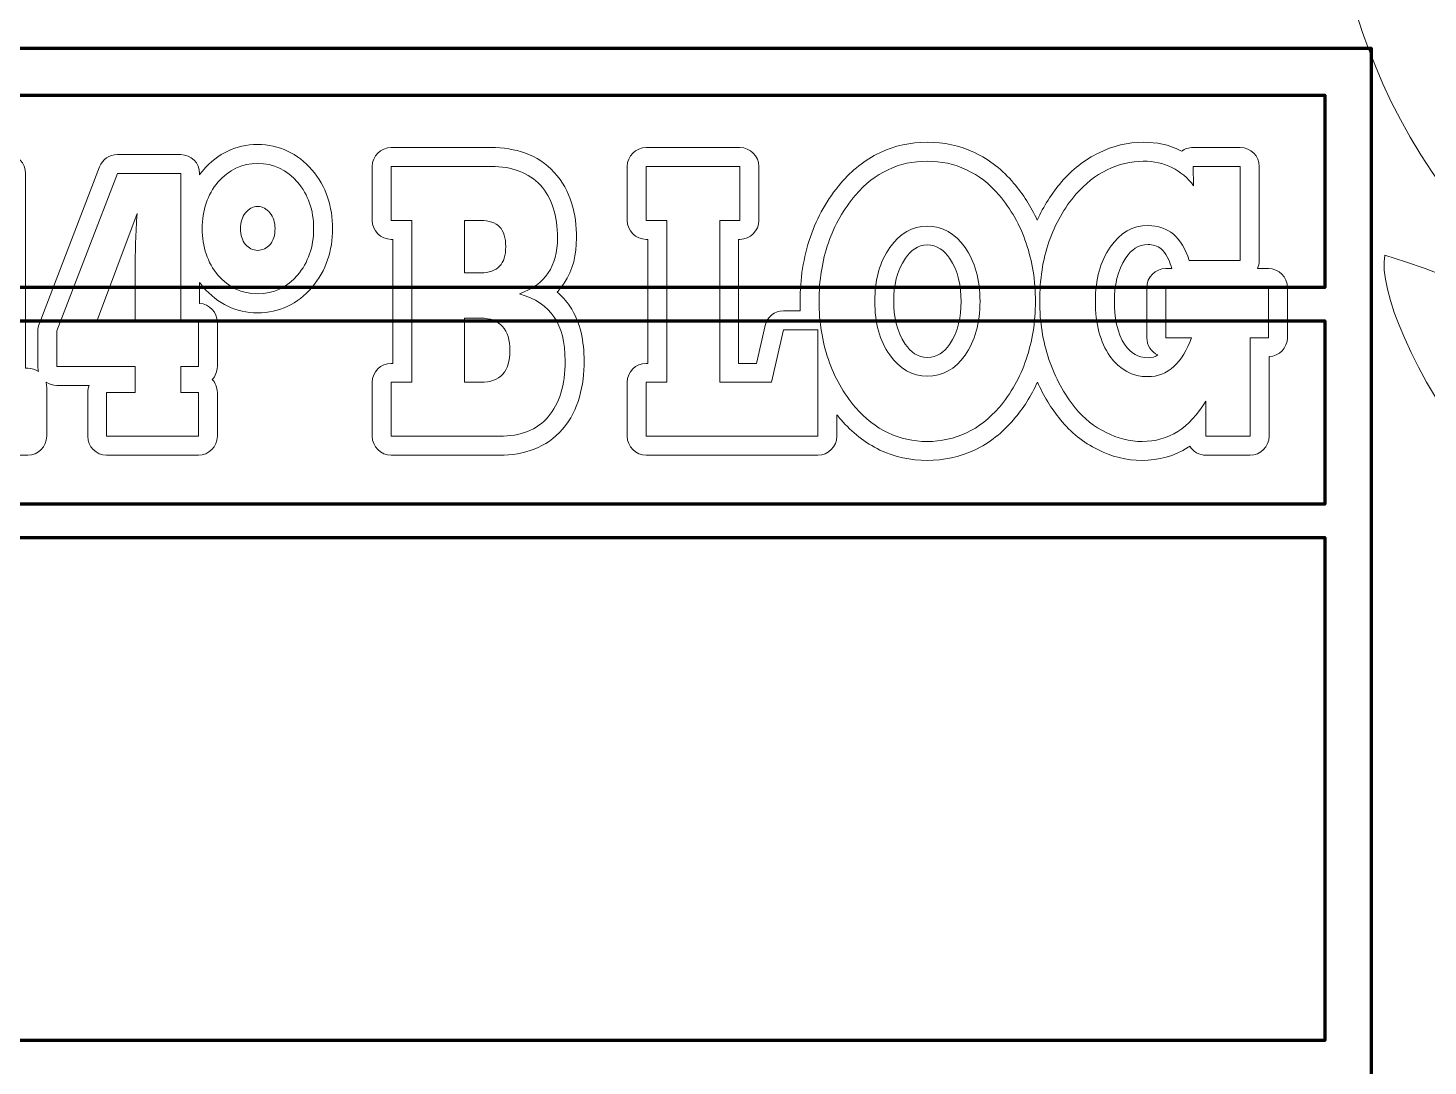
# Model space of a CAD drawing. Header units: millimetres. Extents: x -22.2 to 22.2, y -22.2 to 22.2.
# Drawn here: x -6.06 to 8.72, y 0.58 to 11.53 of the extents above; entities that cross this region are included whole.
import ezdxf

# ---------------------------------------------------------------- set-up
doc = ezdxf.new("R2010")
doc.units = ezdxf.units.MM
doc.header["$MEASUREMENT"] = 0
doc.layers.add('Camada 1', color=7, linetype='Continuous')

msp = doc.modelspace()

# ---------------------------------------------------------------- linework, layer by layer
at = {"layer": 'Camada 1', "lineweight": 9}
for points, knots in [([(0, 22.25), (12.2883, 22.25), (22.25, 12.2883), (22.25, 0), (22.25, 0), (22.25, -12.2883), (12.2883, -22.25), (0, -22.25), (0, -22.25), (-12.2883, -22.25), (-22.25, -12.2883), (-22.25, 0), (-22.25, 0), (-22.25, 12.2883), (-12.2883, 22.25), (0, 22.25)], [0, 0, 0, 0, 0.2, 0.2, 0.2, 0.2, 0.4, 0.4, 0.4, 0.4, 0.6, 0.6, 0.6, 0.6, 1, 1, 1, 1]), ([(0, 22.25), (12.2883, 22.25), (22.25, 12.2883), (22.25, 0), (22.25, 0), (22.25, -12.2883), (12.2883, -22.25), (0, -22.25), (0, -22.25), (-12.2883, -22.25), (-22.25, -12.2883), (-22.25, 0), (-22.25, 0), (-22.25, 12.2883), (-12.2883, 22.25), (0, 22.25)], [0, 0, 0, 0, 0.2, 0.2, 0.2, 0.2, 0.4, 0.4, 0.4, 0.4, 0.6, 0.6, 0.6, 0.6, 1, 1, 1, 1]), ([(0, 21.1375), (11.6739, 21.1375), (21.1375, 11.6739), (21.1375, 0), (21.1375, 0), (21.1375, -11.6739), (11.6739, -21.1375), (0, -21.1375), (0, -21.1375), (-11.6739, -21.1375), (-21.1375, -11.6739), (-21.1375, 0), (-21.1375, 0), (-21.1375, 11.6739), (-11.6739, 21.1375), (0, 21.1375)], [0, 0, 0, 0, 0.2, 0.2, 0.2, 0.2, 0.4, 0.4, 0.4, 0.4, 0.6, 0.6, 0.6, 0.6, 1, 1, 1, 1]), ([(0, 21.1375), (11.6739, 21.1375), (21.1375, 11.6739), (21.1375, 0), (21.1375, 0), (21.1375, -11.6739), (11.6739, -21.1375), (0, -21.1375), (0, -21.1375), (-11.6739, -21.1375), (-21.1375, -11.6739), (-21.1375, 0), (-21.1375, 0), (-21.1375, 11.6739), (-11.6739, 21.1375), (0, 21.1375)], [0, 0, 0, 0, 0.2, 0.2, 0.2, 0.2, 0.4, 0.4, 0.4, 0.4, 0.6, 0.6, 0.6, 0.6, 1, 1, 1, 1]), ([(0, 17.355), (9.5849, 17.355), (17.355, 9.5849), (17.355, 0), (17.355, 0), (17.355, -9.5849), (9.5849, -17.355), (0, -17.355), (0, -17.355), (-9.5849, -17.355), (-17.355, -9.5849), (-17.355, 0), (-17.355, 0), (-17.355, 9.5849), (-9.5849, 17.355), (0, 17.355)], [0, 0, 0, 0, 0.2, 0.2, 0.2, 0.2, 0.4, 0.4, 0.4, 0.4, 0.6, 0.6, 0.6, 0.6, 1, 1, 1, 1]), ([(0, 16.6875), (9.2162, 16.6875), (16.6875, 9.2162), (16.6875, 0), (16.6875, 0), (16.6875, -9.2162), (9.2162, -16.6875), (0, -16.6875), (0, -16.6875), (-9.2162, -16.6875), (-16.6875, -9.2162), (-16.6875, 0), (-16.6875, 0), (-16.6875, 9.2162), (-9.2162, 16.6875), (0, 16.6875)], [0, 0, 0, 0, 0.2, 0.2, 0.2, 0.2, 0.4, 0.4, 0.4, 0.4, 0.6, 0.6, 0.6, 0.6, 1, 1, 1, 1]), ([(7.8216, 13.0745), (9.9617, 11.8865), (10.732, 10.2482), (10.822, 8.3861), (10.822, 8.3861), (8.4615, 9.0956), (7.5355, 12.4327), (7.8216, 13.0745)], [0, 0, 0, 0, 0.3333333, 0.3333333, 0.3333333, 0.3333333, 1, 1, 1, 1]), ([(-4.247, 9.9843), (-4.2341, 10.0019), (-4.2205, 10.0193), (-4.206, 10.0362), (-4.206, 10.0362), (-4.0582, 10.2094), (-3.8634, 10.3042), (-3.6352, 10.3042), (-3.6352, 10.3042), (-3.4058, 10.3042), (-3.2117, 10.2102), (-3.0622, 10.0372), (-3.0622, 10.0372), (-2.9109, 9.8622), (-2.8442, 9.6458), (-2.8442, 9.416), (-2.8442, 9.416), (-2.8442, 9.1848), (-2.9106, 8.9727), (-3.0612, 8.7958), (-3.0612, 8.7958), (-3.2099, 8.6213), (-3.4055, 8.5278), (-3.6352, 8.5278), (-3.6352, 8.5278), (-3.8631, 8.5278), (-4.0566, 8.623), (-4.2088, 8.799), (-4.2088, 8.799), (-4.2222, 8.8154), (-4.2349, 8.8321), (-4.247, 8.849), (-4.247, 8.849), (-4.247, 8.849), (-4.247, 8.6268), (-4.247, 8.6268), (-4.247, 8.6268), (-4.1428, 8.6201), (-4.0599, 8.533), (-4.0599, 8.4272), (-4.0599, 8.4272), (-4.0599, 8.4272), (-4.0599, 7.9605), (-4.0599, 7.9605), (-4.0599, 7.9605), (-4.0599, 7.9078), (-4.0804, 7.8598), (-4.1139, 7.824), (-4.1139, 7.824), (-4.0804, 7.7882), (-4.0599, 7.7402), (-4.0599, 7.6875), (-4.0599, 7.6875), (-4.0599, 7.6875), (-4.0599, 7.2248), (-4.0599, 7.2248), (-4.0599, 7.2248), (-4.0599, 7.1146), (-4.1497, 7.0248), (-4.2599, 7.0248), (-4.2599, 7.0248), (-4.2599, 7.0248), (-5.228, 7.0248), (-5.228, 7.0248), (-5.228, 7.0248), (-5.3382, 7.0248), (-5.428, 7.1146), (-5.428, 7.2248), (-5.428, 7.2248), (-5.428, 7.2248), (-5.428, 7.6875), (-5.428, 7.6875), (-5.428, 7.6875), (-5.428, 7.7132), (-5.4231, 7.7379), (-5.4142, 7.7605), (-5.4142, 7.7605), (-5.4142, 7.7605), (-5.7537, 7.7605), (-5.7537, 7.7605), (-5.7537, 7.7605), (-5.7962, 7.7605), (-5.8356, 7.7738), (-5.868, 7.7965), (-5.868, 7.7965), (-5.8632, 7.7794), (-5.8607, 7.7615), (-5.8607, 7.7429), (-5.8607, 7.7429), (-5.8607, 7.7429), (-5.8607, 7.2248), (-5.8607, 7.2248), (-5.8607, 7.2248), (-5.8607, 7.1146), (-5.9505, 7.0248), (-6.0607, 7.0248), (-6.0607, 7.0248), (-6.0607, 7.0248), (-7.011, 7.0248), (-7.011, 7.0248), (-7.011, 7.0248), (-7.1212, 7.0248), (-7.211, 7.1146), (-7.211, 7.2248), (-7.211, 7.2248), (-7.211, 7.2248), (-7.211, 7.7429), (-7.211, 7.7429), (-7.211, 7.7429), (-7.211, 7.8531), (-7.1212, 7.9429), (-7.011, 7.9429), (-7.011, 7.9429), (-7.011, 7.9429), (-6.9942, 7.9429), (-6.9942, 7.9429), (-6.9942, 7.9429), (-6.9942, 7.9429), (-6.9942, 9.2832), (-6.9942, 9.2832), (-6.9942, 9.2832), (-6.9942, 9.2832), (-7.011, 9.2832), (-7.011, 9.2832), (-7.011, 9.2832), (-7.1212, 9.2832), (-7.211, 9.373), (-7.211, 9.4832), (-7.211, 9.4832), (-7.211, 9.4832), (-7.211, 9.9974), (-7.211, 9.9974), (-7.211, 9.9974), (-7.211, 10.1076), (-7.1212, 10.1974), (-7.011, 10.1974), (-7.011, 10.1974), (-7.011, 10.1974), (-6.2834, 10.1974), (-6.2834, 10.1974), (-6.2834, 10.1974), (-6.1732, 10.1974), (-6.0834, 10.1076), (-6.0834, 9.9974), (-6.0834, 9.9974), (-6.0834, 9.9974), (-6.0834, 7.9429), (-6.0834, 7.9429), (-6.0834, 7.9429), (-6.0834, 7.9429), (-6.0607, 7.9429), (-6.0607, 7.9429), (-6.0607, 7.9429), (-6.0182, 7.9429), (-5.9788, 7.9296), (-5.9464, 7.9069), (-5.9464, 7.9069), (-5.9512, 7.924), (-5.9537, 7.9419), (-5.9537, 7.9605), (-5.9537, 7.9605), (-5.9537, 7.9605), (-5.9537, 8.3362), (-5.9537, 8.3362), (-5.9537, 8.3362), (-5.9537, 8.3619), (-5.9496, 8.3839), (-5.9404, 8.408), (-5.9404, 8.408), (-5.9404, 8.408), (-5.3019, 10.0692), (-5.3019, 10.0692), (-5.3019, 10.0692), (-5.2716, 10.148), (-5.1996, 10.1974), (-5.1152, 10.1974), (-5.1152, 10.1974), (-5.1152, 10.1974), (-4.447, 10.1974), (-4.447, 10.1974), (-4.447, 10.1974), (-4.3368, 10.1974), (-4.247, 10.1076), (-4.247, 9.9974), (-4.247, 9.9974), (-4.247, 9.9974), (-4.247, 9.9843), (-4.247, 9.9843)], [0, 0, 0, 0, 0.0208333, 0.0208333, 0.0208333, 0.0208333, 0.0416667, 0.0416667, 0.0416667, 0.0416667, 0.0625, 0.0625, 0.0625, 0.0625, 0.0833333, 0.0833333, 0.0833333, 0.0833333, 0.1041667, 0.1041667, 0.1041667, 0.1041667, 0.125, 0.125, 0.125, 0.125, 0.1458333, 0.1458333, 0.1458333, 0.1458333, 0.1666667, 0.1666667, 0.1666667, 0.1666667, 0.1875, 0.1875, 0.1875, 0.1875, 0.2083333, 0.2083333, 0.2083333, 0.2083333, 0.2291667, 0.2291667, 0.2291667, 0.2291667, 0.25, 0.25, 0.25, 0.25, 0.2708333, 0.2708333, 0.2708333, 0.2708333, 0.2916667, 0.2916667, 0.2916667, 0.2916667, 0.3125, 0.3125, 0.3125, 0.3125, 0.3333333, 0.3333333, 0.3333333, 0.3333333, 0.3541667, 0.3541667, 0.3541667, 0.3541667, 0.375, 0.375, 0.375, 0.375, 0.3958333, 0.3958333, 0.3958333, 0.3958333, 0.4166667, 0.4166667, 0.4166667, 0.4166667, 0.4375, 0.4375, 0.4375, 0.4375, 0.4583333, 0.4583333, 0.4583333, 0.4583333, 0.4791667, 0.4791667, 0.4791667, 0.4791667, 0.5, 0.5, 0.5, 0.5, 0.5208333, 0.5208333, 0.5208333, 0.5208333, 0.5416667, 0.5416667, 0.5416667, 0.5416667, 0.5625, 0.5625, 0.5625, 0.5625, 0.5833333, 0.5833333, 0.5833333, 0.5833333, 0.6041667, 0.6041667, 0.6041667, 0.6041667, 0.625, 0.625, 0.625, 0.625, 0.6458333, 0.6458333, 0.6458333, 0.6458333, 0.6666667, 0.6666667, 0.6666667, 0.6666667, 0.6875, 0.6875, 0.6875, 0.6875, 0.7083333, 0.7083333, 0.7083333, 0.7083333, 0.7291667, 0.7291667, 0.7291667, 0.7291667, 0.75, 0.75, 0.75, 0.75, 0.7708333, 0.7708333, 0.7708333, 0.7708333, 0.7916667, 0.7916667, 0.7916667, 0.7916667, 0.8125, 0.8125, 0.8125, 0.8125, 0.8333333, 0.8333333, 0.8333333, 0.8333333, 0.8541667, 0.8541667, 0.8541667, 0.8541667, 0.875, 0.875, 0.875, 0.875, 0.8958333, 0.8958333, 0.8958333, 0.8958333, 0.9166667, 0.9166667, 0.9166667, 0.9166667, 0.9375, 0.9375, 0.9375, 0.9375, 0.9583333, 0.9583333, 0.9583333, 0.9583333, 1, 1, 1, 1]), ([(-2.2082, 7.9943), (-2.2082, 7.9943), (-2.2082, 9.303), (-2.2082, 9.303), (-2.2082, 9.303), (-2.2082, 9.303), (-2.2249, 9.303), (-2.2249, 9.303), (-2.2249, 9.303), (-2.3351, 9.303), (-2.4249, 9.3928), (-2.4249, 9.503), (-2.4249, 9.503), (-2.4249, 9.503), (-2.4249, 10.0725), (-2.4249, 10.0725), (-2.4249, 10.0725), (-2.4249, 10.1827), (-2.3351, 10.2725), (-2.2249, 10.2725), (-2.2249, 10.2725), (-2.2249, 10.2725), (-1.1707, 10.2725), (-1.1707, 10.2725), (-1.1707, 10.2725), (-0.9189, 10.2725), (-0.6777, 10.1993), (-0.5038, 10.0101), (-0.5038, 10.0101), (-0.3288, 9.8196), (-0.2699, 9.5699), (-0.2699, 9.3171), (-0.2699, 9.3171), (-0.2699, 9.1468), (-0.3054, 8.978), (-0.401, 8.8391), (-0.401, 8.8391), (-0.4232, 8.8055), (-0.4479, 8.7747), (-0.4747, 8.7464), (-0.4747, 8.7464), (-0.4235, 8.7036), (-0.3783, 8.6539), (-0.3415, 8.5969), (-0.3415, 8.5969), (-0.2247, 8.4295), (-0.1897, 8.2201), (-0.1897, 8.0198), (-0.1897, 8.0198), (-0.1897, 7.7612), (-0.2436, 7.5013), (-0.4161, 7.3003), (-0.4161, 7.3003), (-0.5864, 7.1018), (-0.825, 7.0248), (-1.0816, 7.0248), (-1.0816, 7.0248), (-1.0816, 7.0248), (-2.2249, 7.0248), (-2.2249, 7.0248), (-2.2249, 7.0248), (-2.3351, 7.0248), (-2.4249, 7.1146), (-2.4249, 7.2248), (-2.4249, 7.2248), (-2.4249, 7.2248), (-2.4249, 7.7943), (-2.4249, 7.7943), (-2.4249, 7.7943), (-2.4249, 7.9045), (-2.3351, 7.9943), (-2.2249, 7.9943), (-2.2249, 7.9943), (-2.2249, 7.9943), (-2.2082, 7.9943), (-2.2082, 7.9943)], [0, 0, 0, 0, 0.05, 0.05, 0.05, 0.05, 0.1, 0.1, 0.1, 0.1, 0.15, 0.15, 0.15, 0.15, 0.2, 0.2, 0.2, 0.2, 0.25, 0.25, 0.25, 0.25, 0.3, 0.3, 0.3, 0.3, 0.35, 0.35, 0.35, 0.35, 0.4, 0.4, 0.4, 0.4, 0.45, 0.45, 0.45, 0.45, 0.5, 0.5, 0.5, 0.5, 0.55, 0.55, 0.55, 0.55, 0.6, 0.6, 0.6, 0.6, 0.65, 0.65, 0.65, 0.65, 0.7, 0.7, 0.7, 0.7, 0.75, 0.75, 0.75, 0.75, 0.8, 0.8, 0.8, 0.8, 0.85, 0.85, 0.85, 0.85, 0.9, 0.9, 0.9, 0.9, 1, 1, 1, 1]), ([(4.5929, 9.5068), (4.6592, 9.6521), (4.7445, 9.787), (4.8496, 9.9098), (4.8496, 9.9098), (4.9595, 10.0385), (5.0917, 10.1437), (5.2444, 10.2172), (5.2444, 10.2172), (5.391, 10.2878), (5.5483, 10.3279), (5.7113, 10.3279), (5.7113, 10.3279), (5.8501, 10.3279), (5.9849, 10.3028), (6.1019, 10.2404), (6.1019, 10.2404), (6.107, 10.238), (6.112, 10.2354), (6.117, 10.2329), (6.117, 10.2329), (6.1514, 10.2592), (6.1916, 10.2725), (6.2369, 10.2725), (6.2369, 10.2725), (6.2369, 10.2725), (6.7358, 10.2725), (6.7358, 10.2725), (6.7358, 10.2725), (6.846, 10.2725), (6.9358, 10.1827), (6.9358, 10.0725), (6.9358, 10.0725), (6.9358, 10.0725), (6.9358, 9.0798), (6.9358, 9.0798), (6.9358, 9.0798), (6.9358, 9.0495), (6.929, 9.0208), (6.9169, 8.995), (6.9169, 8.995), (6.9169, 8.995), (7.0328, 8.995), (7.0328, 8.995), (7.0328, 8.995), (7.143, 8.995), (7.2328, 8.9052), (7.2328, 8.795), (7.2328, 8.795), (7.2328, 8.795), (7.2328, 8.265), (7.2328, 8.265), (7.2328, 8.265), (7.2328, 8.1572), (7.1467, 8.0688), (7.0398, 8.0651), (7.0398, 8.0651), (7.0398, 8.0651), (7.0398, 7.2248), (7.0398, 7.2248), (7.0398, 7.2248), (7.0398, 7.1146), (6.95, 7.0248), (6.8398, 7.0248), (6.8398, 7.0248), (6.8398, 7.0248), (6.3735, 7.0248), (6.3735, 7.0248), (6.3735, 7.0248), (6.3017, 7.0248), (6.2385, 7.063), (6.2032, 7.1201), (6.2032, 7.1201), (6.197, 7.1159), (6.1907, 7.1117), (6.1843, 7.1077), (6.1843, 7.1077), (6.0372, 7.0136), (5.8739, 6.9694), (5.6994, 6.9694), (5.6994, 6.9694), (5.5336, 6.9694), (5.3742, 7.0104), (5.2333, 7.0837), (5.2333, 7.0837), (5.0774, 7.158), (4.9471, 7.2654), (4.838, 7.3987), (4.838, 7.3987), (4.7386, 7.52), (4.6585, 7.6538), (4.5953, 7.796), (4.5953, 7.796), (4.5297, 7.6528), (4.4458, 7.5188), (4.3421, 7.3987), (4.3421, 7.3987), (4.2269, 7.265), (4.0911, 7.1537), (3.9305, 7.079), (3.9305, 7.079), (3.7731, 7.0059), (3.604, 6.9694), (3.4305, 6.9694), (3.4305, 6.9694), (3.2582, 6.9694), (3.0886, 7.006), (2.9326, 7.0794), (2.9326, 7.0794), (2.7737, 7.1541), (2.6362, 7.2661), (2.5218, 7.3986), (2.5218, 7.3986), (2.5066, 7.4162), (2.4919, 7.434), (2.4776, 7.4522), (2.4776, 7.4522), (2.4776, 7.4522), (2.4776, 7.2248), (2.4776, 7.2248), (2.4776, 7.2248), (2.4776, 7.1146), (2.3878, 7.0248), (2.2776, 7.0248), (2.2776, 7.0248), (2.2776, 7.0248), (0.4662, 7.0248), (0.4662, 7.0248), (0.4662, 7.0248), (0.356, 7.0248), (0.2662, 7.1146), (0.2662, 7.2248), (0.2662, 7.2248), (0.2662, 7.2248), (0.2662, 7.7943), (0.2662, 7.7943), (0.2662, 7.7943), (0.2662, 7.9045), (0.356, 7.9943), (0.4662, 7.9943), (0.4662, 7.9943), (0.4662, 7.9943), (0.483, 7.9943), (0.483, 7.9943), (0.483, 7.9943), (0.483, 7.9943), (0.483, 9.303), (0.483, 9.303), (0.483, 9.303), (0.483, 9.303), (0.4662, 9.303), (0.4662, 9.303), (0.4662, 9.303), (0.356, 9.303), (0.2662, 9.3928), (0.2662, 9.503), (0.2662, 9.503), (0.2662, 9.503), (0.2662, 10.0725), (0.2662, 10.0725), (0.2662, 10.0725), (0.2662, 10.1827), (0.356, 10.2725), (0.4662, 10.2725), (0.4662, 10.2725), (0.4662, 10.2725), (1.4551, 10.2725), (1.4551, 10.2725), (1.4551, 10.2725), (1.5653, 10.2725), (1.6551, 10.1827), (1.6551, 10.0725), (1.6551, 10.0725), (1.6551, 10.0725), (1.6551, 9.503), (1.6551, 9.503), (1.6551, 9.503), (1.6551, 9.3928), (1.5653, 9.303), (1.4551, 9.303), (1.4551, 9.303), (1.4551, 9.303), (1.4412, 9.303), (1.4412, 9.303), (1.4412, 9.303), (1.4412, 9.303), (1.4412, 7.9943), (1.4412, 7.9943), (1.4412, 7.9943), (1.4412, 7.9943), (1.6285, 7.9943), (1.6285, 7.9943), (1.6285, 7.9943), (1.6285, 7.9943), (1.7204, 8.393), (1.7204, 8.393), (1.7204, 8.393), (1.7416, 8.4849), (1.821, 8.5481), (1.9153, 8.5481), (1.9153, 8.5481), (1.9153, 8.5481), (2.0924, 8.5481), (2.0924, 8.5481), (2.0924, 8.5481), (2.0909, 8.5816), (2.0902, 8.6151), (2.0902, 8.6487), (2.0902, 8.6487), (2.0902, 8.8809), (2.1234, 9.1109), (2.1991, 9.3308), (2.1991, 9.3308), (2.271, 9.5396), (2.3779, 9.7295), (2.5208, 9.8976), (2.5208, 9.8976), (2.6353, 10.0321), (2.7713, 10.1397), (2.9303, 10.2169), (2.9303, 10.2169), (3.0882, 10.2936), (3.2552, 10.3279), (3.4305, 10.3279), (3.4305, 10.3279), (3.6062, 10.3279), (3.777, 10.2944), (3.9306, 10.2183), (3.9306, 10.2183), (4.0927, 10.1429), (4.2275, 10.0335), (4.3431, 9.8975), (4.3431, 9.8975), (4.4449, 9.7777), (4.5277, 9.6473), (4.5929, 9.5068)], [0, 0, 0, 0, 0.0166667, 0.0166667, 0.0166667, 0.0166667, 0.0333333, 0.0333333, 0.0333333, 0.0333333, 0.05, 0.05, 0.05, 0.05, 0.0666667, 0.0666667, 0.0666667, 0.0666667, 0.0833333, 0.0833333, 0.0833333, 0.0833333, 0.1, 0.1, 0.1, 0.1, 0.1166667, 0.1166667, 0.1166667, 0.1166667, 0.1333333, 0.1333333, 0.1333333, 0.1333333, 0.15, 0.15, 0.15, 0.15, 0.1666667, 0.1666667, 0.1666667, 0.1666667, 0.1833333, 0.1833333, 0.1833333, 0.1833333, 0.2, 0.2, 0.2, 0.2, 0.2166667, 0.2166667, 0.2166667, 0.2166667, 0.2333333, 0.2333333, 0.2333333, 0.2333333, 0.25, 0.25, 0.25, 0.25, 0.2666667, 0.2666667, 0.2666667, 0.2666667, 0.2833333, 0.2833333, 0.2833333, 0.2833333, 0.3, 0.3, 0.3, 0.3, 0.3166667, 0.3166667, 0.3166667, 0.3166667, 0.3333333, 0.3333333, 0.3333333, 0.3333333, 0.35, 0.35, 0.35, 0.35, 0.3666667, 0.3666667, 0.3666667, 0.3666667, 0.3833333, 0.3833333, 0.3833333, 0.3833333, 0.4, 0.4, 0.4, 0.4, 0.4166667, 0.4166667, 0.4166667, 0.4166667, 0.4333333, 0.4333333, 0.4333333, 0.4333333, 0.45, 0.45, 0.45, 0.45, 0.4666667, 0.4666667, 0.4666667, 0.4666667, 0.4833333, 0.4833333, 0.4833333, 0.4833333, 0.5, 0.5, 0.5, 0.5, 0.5166667, 0.5166667, 0.5166667, 0.5166667, 0.5333333, 0.5333333, 0.5333333, 0.5333333, 0.55, 0.55, 0.55, 0.55, 0.5666667, 0.5666667, 0.5666667, 0.5666667, 0.5833333, 0.5833333, 0.5833333, 0.5833333, 0.6, 0.6, 0.6, 0.6, 0.6166667, 0.6166667, 0.6166667, 0.6166667, 0.6333333, 0.6333333, 0.6333333, 0.6333333, 0.65, 0.65, 0.65, 0.65, 0.6666667, 0.6666667, 0.6666667, 0.6666667, 0.6833333, 0.6833333, 0.6833333, 0.6833333, 0.7, 0.7, 0.7, 0.7, 0.7166667, 0.7166667, 0.7166667, 0.7166667, 0.7333333, 0.7333333, 0.7333333, 0.7333333, 0.75, 0.75, 0.75, 0.75, 0.7666667, 0.7666667, 0.7666667, 0.7666667, 0.7833333, 0.7833333, 0.7833333, 0.7833333, 0.8, 0.8, 0.8, 0.8, 0.8166667, 0.8166667, 0.8166667, 0.8166667, 0.8333333, 0.8333333, 0.8333333, 0.8333333, 0.85, 0.85, 0.85, 0.85, 0.8666667, 0.8666667, 0.8666667, 0.8666667, 0.8833333, 0.8833333, 0.8833333, 0.8833333, 0.9, 0.9, 0.9, 0.9, 0.9166667, 0.9166667, 0.9166667, 0.9166667, 0.9333333, 0.9333333, 0.9333333, 0.9333333, 0.95, 0.95, 0.95, 0.95, 0.9666667, 0.9666667, 0.9666667, 0.9666667, 1, 1, 1, 1]), ([(-4.2202, 9.416), (-4.2202, 9.6098), (-4.1638, 9.7759), (-4.0539, 9.9064), (-4.0539, 9.9064), (-3.941, 10.037), (-3.8015, 10.1042), (-3.6352, 10.1042), (-3.6352, 10.1042), (-3.4659, 10.1042), (-3.3263, 10.037), (-3.2135, 9.9064), (-3.2135, 9.9064), (-3.1006, 9.7759), (-3.0442, 9.6098), (-3.0442, 9.416), (-3.0442, 9.416), (-3.0442, 9.2222), (-3.1006, 9.06), (-3.2135, 8.9255), (-3.2135, 8.9255), (-3.3263, 8.795), (-3.4659, 8.7278), (-3.6352, 8.7278), (-3.6352, 8.7278), (-3.8015, 8.7278), (-3.941, 8.795), (-4.0539, 8.9255), (-4.0539, 8.9255), (-4.1638, 9.06), (-4.2202, 9.2222), (-4.2202, 9.416)], [0, 0, 0, 0, 0.1111111, 0.1111111, 0.1111111, 0.1111111, 0.2222222, 0.2222222, 0.2222222, 0.2222222, 0.3333333, 0.3333333, 0.3333333, 0.3333333, 0.4444444, 0.4444444, 0.4444444, 0.4444444, 0.5555556, 0.5555556, 0.5555556, 0.5555556, 0.6666667, 0.6666667, 0.6666667, 0.6666667, 0.7777778, 0.7777778, 0.7777778, 0.7777778, 1, 1, 1, 1]), ([(-2.2249, 7.2248), (-2.2249, 7.2248), (-2.2249, 7.7943), (-2.2249, 7.7943), (-2.2249, 7.7943), (-2.2249, 7.7943), (-2.0082, 7.7943), (-2.0082, 7.7943), (-2.0082, 7.7943), (-2.0082, 7.7943), (-2.0082, 9.503), (-2.0082, 9.503), (-2.0082, 9.503), (-2.0082, 9.503), (-2.2249, 9.503), (-2.2249, 9.503), (-2.2249, 9.503), (-2.2249, 9.503), (-2.2249, 10.0725), (-2.2249, 10.0725), (-2.2249, 10.0725), (-2.2249, 10.0725), (-1.1707, 10.0725), (-1.1707, 10.0725), (-1.1707, 10.0725), (-0.948, 10.0725), (-0.7728, 10.0053), (-0.6511, 9.8748), (-0.6511, 9.8748), (-0.5293, 9.7403), (-0.4699, 9.5544), (-0.4699, 9.3171), (-0.4699, 9.3171), (-0.4699, 9.1668), (-0.5026, 9.0442), (-0.5679, 8.9493), (-0.5679, 8.9493), (-0.6332, 8.8504), (-0.7342, 8.7792), (-0.8708, 8.7278), (-0.8708, 8.7278), (-0.7045, 8.6803), (-0.5798, 8.5972), (-0.5055, 8.4825), (-0.5055, 8.4825), (-0.4283, 8.3718), (-0.3897, 8.2175), (-0.3897, 8.0198), (-0.3897, 8.0198), (-0.3897, 7.7627), (-0.4491, 7.5689), (-0.5679, 7.4305), (-0.5679, 7.4305), (-0.6867, 7.292), (-0.8589, 7.2248), (-1.0816, 7.2248), (-1.0816, 7.2248), (-1.0816, 7.2248), (-2.2249, 7.2248), (-2.2249, 7.2248)], [0, 0, 0, 0, 0.0625, 0.0625, 0.0625, 0.0625, 0.125, 0.125, 0.125, 0.125, 0.1875, 0.1875, 0.1875, 0.1875, 0.25, 0.25, 0.25, 0.25, 0.3125, 0.3125, 0.3125, 0.3125, 0.375, 0.375, 0.375, 0.375, 0.4375, 0.4375, 0.4375, 0.4375, 0.5, 0.5, 0.5, 0.5, 0.5625, 0.5625, 0.5625, 0.5625, 0.625, 0.625, 0.625, 0.625, 0.6875, 0.6875, 0.6875, 0.6875, 0.75, 0.75, 0.75, 0.75, 0.8125, 0.8125, 0.8125, 0.8125, 0.875, 0.875, 0.875, 0.875, 1, 1, 1, 1]), ([(0.4662, 7.2248), (0.4662, 7.2248), (0.4662, 7.7943), (0.4662, 7.7943), (0.4662, 7.7943), (0.4662, 7.7943), (0.683, 7.7943), (0.683, 7.7943), (0.683, 7.7943), (0.683, 7.7943), (0.683, 9.503), (0.683, 9.503), (0.683, 9.503), (0.683, 9.503), (0.4662, 9.503), (0.4662, 9.503), (0.4662, 9.503), (0.4662, 9.503), (0.4662, 10.0725), (0.4662, 10.0725), (0.4662, 10.0725), (0.4662, 10.0725), (1.4551, 10.0725), (1.4551, 10.0725), (1.4551, 10.0725), (1.4551, 10.0725), (1.4551, 9.503), (1.4551, 9.503), (1.4551, 9.503), (1.4551, 9.503), (1.2412, 9.503), (1.2412, 9.503), (1.2412, 9.503), (1.2412, 9.503), (1.2412, 7.7943), (1.2412, 7.7943), (1.2412, 7.7943), (1.2412, 7.7943), (1.7876, 7.7943), (1.7876, 7.7943), (1.7876, 7.7943), (1.7876, 7.7943), (1.9153, 8.3481), (1.9153, 8.3481), (1.9153, 8.3481), (1.9153, 8.3481), (2.2776, 8.3481), (2.2776, 8.3481), (2.2776, 8.3481), (2.2776, 8.3481), (2.2776, 7.2248), (2.2776, 7.2248), (2.2776, 7.2248), (2.2776, 7.2248), (0.4662, 7.2248), (0.4662, 7.2248)], [0, 0, 0, 0, 0.0666667, 0.0666667, 0.0666667, 0.0666667, 0.1333333, 0.1333333, 0.1333333, 0.1333333, 0.2, 0.2, 0.2, 0.2, 0.2666667, 0.2666667, 0.2666667, 0.2666667, 0.3333333, 0.3333333, 0.3333333, 0.3333333, 0.4, 0.4, 0.4, 0.4, 0.4666667, 0.4666667, 0.4666667, 0.4666667, 0.5333333, 0.5333333, 0.5333333, 0.5333333, 0.6, 0.6, 0.6, 0.6, 0.6666667, 0.6666667, 0.6666667, 0.6666667, 0.7333333, 0.7333333, 0.7333333, 0.7333333, 0.8, 0.8, 0.8, 0.8, 0.8666667, 0.8666667, 0.8666667, 0.8666667, 1, 1, 1, 1]), ([(2.2902, 8.6487), (2.2902, 8.8702), (2.3228, 9.0758), (2.3882, 9.2657), (2.3882, 9.2657), (2.4535, 9.4555), (2.5485, 9.6217), (2.6732, 9.768), (2.6732, 9.768), (2.7772, 9.8906), (2.893, 9.9776), (3.0177, 10.037), (3.0177, 10.037), (3.1454, 10.1002), (3.282, 10.1279), (3.4305, 10.1279), (3.4305, 10.1279), (3.579, 10.1279), (3.7185, 10.1002), (3.8462, 10.037), (3.8462, 10.037), (3.9739, 9.9776), (4.0868, 9.8906), (4.1907, 9.768), (4.1907, 9.768), (4.3154, 9.6217), (4.4105, 9.4555), (4.4758, 9.2617), (4.4758, 9.2617), (4.5411, 9.0719), (4.5738, 8.8662), (4.5738, 8.6487), (4.5738, 8.6487), (4.5738, 8.4311), (4.5411, 8.2255), (4.4758, 8.0356), (4.4758, 8.0356), (4.4105, 7.8458), (4.3154, 7.6757), (4.1907, 7.5293), (4.1907, 7.5293), (4.0868, 7.4107), (3.9739, 7.3197), (3.8462, 7.2604), (3.8462, 7.2604), (3.7185, 7.201), (3.579, 7.1694), (3.4305, 7.1694), (3.4305, 7.1694), (3.285, 7.1694), (3.1454, 7.201), (3.0177, 7.2604), (3.0177, 7.2604), (2.893, 7.3197), (2.7772, 7.4107), (2.6732, 7.5293), (2.6732, 7.5293), (2.5485, 7.6757), (2.4535, 7.8458), (2.3882, 8.0356), (2.3882, 8.0356), (2.3228, 8.2255), (2.2902, 8.4311), (2.2902, 8.6487)], [0, 0, 0, 0, 0.0588235, 0.0588235, 0.0588235, 0.0588235, 0.1176471, 0.1176471, 0.1176471, 0.1176471, 0.1764706, 0.1764706, 0.1764706, 0.1764706, 0.2352941, 0.2352941, 0.2352941, 0.2352941, 0.2941176, 0.2941176, 0.2941176, 0.2941176, 0.3529412, 0.3529412, 0.3529412, 0.3529412, 0.4117647, 0.4117647, 0.4117647, 0.4117647, 0.4705882, 0.4705882, 0.4705882, 0.4705882, 0.5294118, 0.5294118, 0.5294118, 0.5294118, 0.5882353, 0.5882353, 0.5882353, 0.5882353, 0.6470588, 0.6470588, 0.6470588, 0.6470588, 0.7058824, 0.7058824, 0.7058824, 0.7058824, 0.7647059, 0.7647059, 0.7647059, 0.7647059, 0.8235294, 0.8235294, 0.8235294, 0.8235294, 0.8823529, 0.8823529, 0.8823529, 0.8823529, 1, 1, 1, 1]), ([(6.2191, 8.265), (6.2191, 8.265), (5.9489, 8.265), (5.9489, 8.265), (5.9489, 8.265), (5.9489, 8.265), (5.9489, 8.795), (5.9489, 8.795), (5.9489, 8.795), (5.9489, 8.795), (7.0328, 8.795), (7.0328, 8.795), (7.0328, 8.795), (7.0328, 8.795), (7.0328, 8.265), (7.0328, 8.265), (7.0328, 8.265), (7.0328, 8.265), (6.8398, 8.265), (6.8398, 8.265), (6.8398, 8.265), (6.8398, 8.265), (6.8398, 7.2248), (6.8398, 7.2248), (6.8398, 7.2248), (6.8398, 7.2248), (6.3735, 7.2248), (6.3735, 7.2248), (6.3735, 7.2248), (6.3735, 7.2248), (6.3735, 7.5966), (6.3735, 7.5966), (6.3735, 7.5966), (6.2844, 7.4542), (6.1865, 7.3474), (6.0766, 7.2762), (6.0766, 7.2762), (5.9637, 7.205), (5.839, 7.1694), (5.6994, 7.1694), (5.6994, 7.1694), (5.5688, 7.1694), (5.4411, 7.201), (5.3193, 7.2643), (5.3193, 7.2643), (5.1946, 7.3237), (5.0877, 7.4107), (4.9927, 7.5254), (4.9927, 7.5254), (4.8739, 7.6717), (4.7818, 7.8418), (4.7165, 8.0356), (4.7165, 8.0356), (4.6512, 8.2294), (4.6185, 8.4351), (4.6185, 8.6487), (4.6185, 8.6487), (4.6185, 8.8781), (4.6512, 9.0877), (4.7165, 9.2776), (4.7165, 9.2776), (4.7818, 9.4674), (4.8769, 9.6335), (5.0016, 9.7799), (5.0016, 9.7799), (5.0966, 9.8906), (5.2065, 9.9776), (5.3312, 10.037), (5.3312, 10.037), (5.453, 10.0963), (5.5807, 10.1279), (5.7113, 10.1279), (5.7113, 10.1279), (5.8242, 10.1279), (5.9251, 10.1081), (6.0142, 10.0607), (6.0142, 10.0607), (6.1033, 10.0172), (6.1805, 9.9539), (6.2429, 9.8669), (6.2429, 9.8669), (6.2429, 9.8669), (6.2369, 10.0725), (6.2369, 10.0725), (6.2369, 10.0725), (6.2369, 10.0725), (6.7358, 10.0725), (6.7358, 10.0725), (6.7358, 10.0725), (6.7358, 10.0725), (6.7358, 9.0798), (6.7358, 9.0798), (6.7358, 9.0798), (6.7358, 9.0798), (6.1954, 9.0798), (6.1954, 9.0798), (6.1954, 9.0798), (6.1568, 9.2024), (6.1033, 9.2934), (6.0291, 9.3567), (6.0291, 9.3567), (5.9578, 9.416), (5.8687, 9.4476), (5.7618, 9.4476), (5.7618, 9.4476), (5.5985, 9.4476), (5.4678, 9.3725), (5.3639, 9.2222), (5.3639, 9.2222), (5.2599, 9.0719), (5.2065, 8.882), (5.2065, 8.6487), (5.2065, 8.6487), (5.2065, 8.4114), (5.257, 8.2175), (5.3579, 8.0712), (5.3579, 8.0712), (5.4619, 7.9249), (5.5955, 7.8537), (5.7618, 7.8537), (5.7618, 7.8537), (5.8657, 7.8537), (5.9548, 7.8893), (6.035, 7.9605), (6.035, 7.9605), (6.1122, 8.0317), (6.1746, 8.1345), (6.2191, 8.265)], [0, 0, 0, 0, 0.030303, 0.030303, 0.030303, 0.030303, 0.0606061, 0.0606061, 0.0606061, 0.0606061, 0.0909091, 0.0909091, 0.0909091, 0.0909091, 0.1212121, 0.1212121, 0.1212121, 0.1212121, 0.1515152, 0.1515152, 0.1515152, 0.1515152, 0.1818182, 0.1818182, 0.1818182, 0.1818182, 0.2121212, 0.2121212, 0.2121212, 0.2121212, 0.2424242, 0.2424242, 0.2424242, 0.2424242, 0.2727273, 0.2727273, 0.2727273, 0.2727273, 0.3030303, 0.3030303, 0.3030303, 0.3030303, 0.3333333, 0.3333333, 0.3333333, 0.3333333, 0.3636364, 0.3636364, 0.3636364, 0.3636364, 0.3939394, 0.3939394, 0.3939394, 0.3939394, 0.4242424, 0.4242424, 0.4242424, 0.4242424, 0.4545455, 0.4545455, 0.4545455, 0.4545455, 0.4848485, 0.4848485, 0.4848485, 0.4848485, 0.5151515, 0.5151515, 0.5151515, 0.5151515, 0.5454545, 0.5454545, 0.5454545, 0.5454545, 0.5757576, 0.5757576, 0.5757576, 0.5757576, 0.6060606, 0.6060606, 0.6060606, 0.6060606, 0.6363636, 0.6363636, 0.6363636, 0.6363636, 0.6666667, 0.6666667, 0.6666667, 0.6666667, 0.6969697, 0.6969697, 0.6969697, 0.6969697, 0.7272727, 0.7272727, 0.7272727, 0.7272727, 0.7575758, 0.7575758, 0.7575758, 0.7575758, 0.7878788, 0.7878788, 0.7878788, 0.7878788, 0.8181818, 0.8181818, 0.8181818, 0.8181818, 0.8484848, 0.8484848, 0.8484848, 0.8484848, 0.8787879, 0.8787879, 0.8787879, 0.8787879, 0.9090909, 0.9090909, 0.9090909, 0.9090909, 0.9393939, 0.9393939, 0.9393939, 0.9393939, 1, 1, 1, 1]), ([(-5.228, 7.2248), (-5.228, 7.2248), (-5.228, 7.6875), (-5.228, 7.6875), (-5.228, 7.6875), (-5.228, 7.6875), (-4.9281, 7.6875), (-4.9281, 7.6875), (-4.9281, 7.6875), (-4.9281, 7.6875), (-4.9281, 7.9605), (-4.9281, 7.9605), (-4.9281, 7.9605), (-4.9281, 7.9605), (-5.7537, 7.9605), (-5.7537, 7.9605), (-5.7537, 7.9605), (-5.7537, 7.9605), (-5.7537, 8.3362), (-5.7537, 8.3362), (-5.7537, 8.3362), (-5.7537, 8.3362), (-5.1152, 9.9974), (-5.1152, 9.9974), (-5.1152, 9.9974), (-5.1152, 9.9974), (-4.447, 9.9974), (-4.447, 9.9974), (-4.447, 9.9974), (-4.447, 9.9974), (-4.447, 8.4272), (-4.447, 8.4272), (-4.447, 8.4272), (-4.447, 8.4272), (-4.2599, 8.4272), (-4.2599, 8.4272), (-4.2599, 8.4272), (-4.2599, 8.4272), (-4.2599, 7.9605), (-4.2599, 7.9605), (-4.2599, 7.9605), (-4.2599, 7.9605), (-4.447, 7.9605), (-4.447, 7.9605), (-4.447, 7.9605), (-4.447, 7.9605), (-4.447, 7.6875), (-4.447, 7.6875), (-4.447, 7.6875), (-4.447, 7.6875), (-4.2599, 7.6875), (-4.2599, 7.6875), (-4.2599, 7.6875), (-4.2599, 7.6875), (-4.2599, 7.2248), (-4.2599, 7.2248), (-4.2599, 7.2248), (-4.2599, 7.2248), (-5.228, 7.2248), (-5.228, 7.2248)], [0, 0, 0, 0, 0.0625, 0.0625, 0.0625, 0.0625, 0.125, 0.125, 0.125, 0.125, 0.1875, 0.1875, 0.1875, 0.1875, 0.25, 0.25, 0.25, 0.25, 0.3125, 0.3125, 0.3125, 0.3125, 0.375, 0.375, 0.375, 0.375, 0.4375, 0.4375, 0.4375, 0.4375, 0.5, 0.5, 0.5, 0.5, 0.5625, 0.5625, 0.5625, 0.5625, 0.625, 0.625, 0.625, 0.625, 0.6875, 0.6875, 0.6875, 0.6875, 0.75, 0.75, 0.75, 0.75, 0.8125, 0.8125, 0.8125, 0.8125, 0.875, 0.875, 0.875, 0.875, 1, 1, 1, 1]), ([(-3.8163, 9.416), (-3.8163, 9.3487), (-3.7985, 9.2934), (-3.7629, 9.2499), (-3.7629, 9.2499), (-3.7302, 9.2103), (-3.6857, 9.1866), (-3.6352, 9.1866), (-3.6352, 9.1866), (-3.5817, 9.1866), (-3.5372, 9.2103), (-3.5015, 9.2499), (-3.5015, 9.2499), (-3.4689, 9.2934), (-3.4511, 9.3487), (-3.4511, 9.416), (-3.4511, 9.416), (-3.4511, 9.4832), (-3.4689, 9.5386), (-3.5045, 9.5821), (-3.5045, 9.5821), (-3.5401, 9.6256), (-3.5817, 9.6493), (-3.6352, 9.6493), (-3.6352, 9.6493), (-3.6857, 9.6493), (-3.7302, 9.6256), (-3.7629, 9.5821), (-3.7629, 9.5821), (-3.7985, 9.5386), (-3.8163, 9.4832), (-3.8163, 9.416)], [0, 0, 0, 0, 0.1111111, 0.1111111, 0.1111111, 0.1111111, 0.2222222, 0.2222222, 0.2222222, 0.2222222, 0.3333333, 0.3333333, 0.3333333, 0.3333333, 0.4444444, 0.4444444, 0.4444444, 0.4444444, 0.5555556, 0.5555556, 0.5555556, 0.5555556, 0.6666667, 0.6666667, 0.6666667, 0.6666667, 0.7777778, 0.7777778, 0.7777778, 0.7777778, 1, 1, 1, 1]), ([(-4.9073, 9.5742), (-4.9073, 9.5742), (-5.3349, 8.4272), (-5.3349, 8.4272), (-5.3349, 8.4272), (-5.3349, 8.4272), (-4.9281, 8.4272), (-4.9281, 8.4272), (-4.9281, 8.4272), (-4.9281, 8.4272), (-4.9281, 9.0046), (-4.9281, 9.0046), (-4.9281, 9.0046), (-4.9281, 9.0877), (-4.9251, 9.1787), (-4.9222, 9.2776), (-4.9222, 9.2776), (-4.9192, 9.3725), (-4.9133, 9.4714), (-4.9073, 9.5742)], [0, 0, 0, 0, 0.1666667, 0.1666667, 0.1666667, 0.1666667, 0.3333333, 0.3333333, 0.3333333, 0.3333333, 0.5, 0.5, 0.5, 0.5, 0.6666667, 0.6666667, 0.6666667, 0.6666667, 1, 1, 1, 1]), ([(-1.4529, 8.9493), (-1.4529, 8.9493), (-1.2806, 8.9493), (-1.2806, 8.9493), (-1.2806, 8.9493), (-1.1915, 8.9493), (-1.1262, 8.973), (-1.0816, 9.0205), (-1.0816, 9.0205), (-1.0371, 9.064), (-1.0163, 9.1352), (-1.0163, 9.2261), (-1.0163, 9.2261), (-1.0163, 9.3171), (-1.0371, 9.3883), (-1.0816, 9.4358), (-1.0816, 9.4358), (-1.1262, 9.4793), (-1.1915, 9.503), (-1.2806, 9.503), (-1.2806, 9.503), (-1.2806, 9.503), (-1.4529, 9.503), (-1.4529, 9.503), (-1.4529, 9.503), (-1.4529, 9.503), (-1.4529, 8.9493), (-1.4529, 8.9493)], [0, 0, 0, 0, 0.125, 0.125, 0.125, 0.125, 0.25, 0.25, 0.25, 0.25, 0.375, 0.375, 0.375, 0.375, 0.5, 0.5, 0.5, 0.5, 0.625, 0.625, 0.625, 0.625, 0.75, 0.75, 0.75, 0.75, 1, 1, 1, 1]), ([(2.8781, 8.6487), (2.8781, 8.4193), (2.9316, 8.2334), (3.0355, 8.0831), (3.0355, 8.0831), (3.1424, 7.9328), (3.2731, 7.8576), (3.4335, 7.8576), (3.4335, 7.8576), (3.5938, 7.8576), (3.7245, 7.9328), (3.8314, 8.0791), (3.8314, 8.0791), (3.9353, 8.2294), (3.9888, 8.4193), (3.9888, 8.6487), (3.9888, 8.6487), (3.9888, 8.8781), (3.9353, 9.0679), (3.8314, 9.2182), (3.8314, 9.2182), (3.7245, 9.3685), (3.5909, 9.4437), (3.4335, 9.4437), (3.4335, 9.4437), (3.2761, 9.4437), (3.1424, 9.3685), (3.0385, 9.2182), (3.0385, 9.2182), (2.9316, 9.0679), (2.8781, 8.8781), (2.8781, 8.6487)], [0, 0, 0, 0, 0.1111111, 0.1111111, 0.1111111, 0.1111111, 0.2222222, 0.2222222, 0.2222222, 0.2222222, 0.3333333, 0.3333333, 0.3333333, 0.3333333, 0.4444444, 0.4444444, 0.4444444, 0.4444444, 0.5555556, 0.5555556, 0.5555556, 0.5555556, 0.6666667, 0.6666667, 0.6666667, 0.6666667, 0.7777778, 0.7777778, 0.7777778, 0.7777778, 1, 1, 1, 1]), ([(3.0781, 8.6487), (3.0781, 8.49), (3.1066, 8.3301), (3.1992, 8.1979), (3.1992, 8.1979), (3.2585, 8.1134), (3.3276, 8.0576), (3.4335, 8.0576), (3.4335, 8.0576), (3.539, 8.0576), (3.6094, 8.1143), (3.6669, 8.1928), (3.6669, 8.1928), (3.7591, 8.3262), (3.7888, 8.4892), (3.7888, 8.6487), (3.7888, 8.6487), (3.7888, 8.807), (3.7602, 8.9714), (3.6677, 9.1034), (3.6677, 9.1034), (3.6093, 9.1865), (3.5379, 9.2437), (3.4335, 9.2437), (3.4335, 9.2437), (3.3302, 9.2437), (3.2598, 9.1854), (3.2022, 9.1034), (3.2022, 9.1034), (3.1087, 8.97), (3.0781, 8.8091), (3.0781, 8.6487)], [0, 0, 0, 0, 0.1111111, 0.1111111, 0.1111111, 0.1111111, 0.2222222, 0.2222222, 0.2222222, 0.2222222, 0.3333333, 0.3333333, 0.3333333, 0.3333333, 0.4444444, 0.4444444, 0.4444444, 0.4444444, 0.5555556, 0.5555556, 0.5555556, 0.5555556, 0.6666667, 0.6666667, 0.6666667, 0.6666667, 0.7777778, 0.7777778, 0.7777778, 0.7777778, 1, 1, 1, 1]), ([(5.8666, 8.0827), (5.7973, 8.1142), (5.7489, 8.1841), (5.7489, 8.265), (5.7489, 8.265), (5.7489, 8.265), (5.7489, 8.795), (5.7489, 8.795), (5.7489, 8.795), (5.7489, 8.9052), (5.8387, 8.995), (5.9489, 8.995), (5.9489, 8.995), (5.9489, 8.995), (6.0142, 8.995), (6.0142, 8.995), (6.0142, 8.995), (6.0105, 9.0029), (6.0073, 9.0112), (6.0046, 9.0197), (6.0046, 9.0197), (5.9844, 9.0839), (5.953, 9.1592), (5.9002, 9.2038), (5.9002, 9.2038), (5.8607, 9.237), (5.8126, 9.2476), (5.7618, 9.2476), (5.7618, 9.2476), (5.6554, 9.2476), (5.5876, 9.194), (5.5284, 9.1084), (5.5284, 9.1084), (5.4354, 8.9739), (5.4065, 8.8095), (5.4065, 8.6487), (5.4065, 8.6487), (5.4065, 8.4933), (5.4304, 8.3163), (5.5217, 8.1859), (5.5217, 8.1859), (5.5829, 8.0985), (5.6544, 8.0537), (5.7618, 8.0537), (5.7618, 8.0537), (5.8029, 8.0537), (5.8364, 8.0638), (5.8666, 8.0827)], [0, 0, 0, 0, 0.0769231, 0.0769231, 0.0769231, 0.0769231, 0.1538462, 0.1538462, 0.1538462, 0.1538462, 0.2307692, 0.2307692, 0.2307692, 0.2307692, 0.3076923, 0.3076923, 0.3076923, 0.3076923, 0.3846154, 0.3846154, 0.3846154, 0.3846154, 0.4615385, 0.4615385, 0.4615385, 0.4615385, 0.5384615, 0.5384615, 0.5384615, 0.5384615, 0.6153846, 0.6153846, 0.6153846, 0.6153846, 0.6923077, 0.6923077, 0.6923077, 0.6923077, 0.7692308, 0.7692308, 0.7692308, 0.7692308, 0.8461538, 0.8461538, 0.8461538, 0.8461538, 1, 1, 1, 1]), ([(8.2614, 9.1346), (10.606, 8.4314), (11.7085, 6.9956), (12.1945, 5.1957), (12.1945, 5.1957), (9.7368, 5.3844), (8.1191, 8.4465), (8.2614, 9.1346)], [0, 0, 0, 0, 0.3333333, 0.3333333, 0.3333333, 0.3333333, 1, 1, 1, 1]), ([(-1.4529, 7.7943), (-1.4529, 7.7943), (-1.2806, 7.7943), (-1.2806, 7.7943), (-1.2806, 7.7943), (-1.1767, 7.7943), (-1.0995, 7.822), (-1.049, 7.8774), (-1.049, 7.8774), (-0.9985, 7.9367), (-0.9718, 8.0198), (-0.9718, 8.1305), (-0.9718, 8.1305), (-0.9718, 8.2413), (-0.9985, 8.3243), (-1.052, 8.3837), (-1.052, 8.3837), (-1.1024, 8.443), (-1.1796, 8.4707), (-1.2806, 8.4707), (-1.2806, 8.4707), (-1.2806, 8.4707), (-1.4529, 8.4707), (-1.4529, 8.4707), (-1.4529, 8.4707), (-1.4529, 8.4707), (-1.4529, 7.7943), (-1.4529, 7.7943)], [0, 0, 0, 0, 0.125, 0.125, 0.125, 0.125, 0.25, 0.25, 0.25, 0.25, 0.375, 0.375, 0.375, 0.375, 0.5, 0.5, 0.5, 0.5, 0.625, 0.625, 0.625, 0.625, 0.75, 0.75, 0.75, 0.75, 1, 1, 1, 1])]:
    msp.add_open_spline(points, degree=3, knots=knots, dxfattribs=at)
at = {"layer": 'Camada 1', "lineweight": 70}
for points, knots in [([(-8.119, 7.8928), (-8.119, 7.8928), (-8.119, 11.3174), (-8.119, 11.3174), (-8.119, 11.3174), (-8.119, 11.3174), (8.119, 11.3174), (8.119, 11.3174), (8.119, 11.3174), (8.119, 11.3174), (8.119, 6.4055), (8.119, 6.4055), (8.119, 6.4055), (8.119, 6.4055), (8.119, -3.1809), (8.119, -3.1809), (8.119, -3.1809), (8.119, -3.1934), (8.119, -3.1934), (8.119, -3.1934), (8.119, -3.1934), (8.119, -7.6804), (4.4689, -11.3174), (-0.0062, -11.3174), (-0.0062, -11.3174), (-4.4814, -11.3174), (-8.119, -7.6804), (-8.119, -3.1934), (-8.119, -3.1934), (-8.119, -3.1934), (-8.119, -3.1809), (-8.119, -3.1809), (-8.119, -3.1809), (-8.119, -3.1809), (-8.119, 7.8928), (-8.119, 7.8928)], [0, 0, 0, 0, 0.1, 0.1, 0.1, 0.1, 0.2, 0.2, 0.2, 0.2, 0.3, 0.3, 0.3, 0.3, 0.4, 0.4, 0.4, 0.4, 0.5, 0.5, 0.5, 0.5, 0.6, 0.6, 0.6, 0.6, 0.7, 0.7, 0.7, 0.7, 0.8, 0.8, 0.8, 0.8, 1, 1, 1, 1]), ([(-7.627, 8.794), (-7.627, 8.794), (7.627, 8.794), (7.627, 8.794), (7.627, 8.794), (7.627, 8.794), (7.627, 10.8255), (7.627, 10.8255), (7.627, 10.8255), (7.627, 10.8255), (-7.627, 10.8255), (-7.627, 10.8255), (-7.627, 10.8255), (-7.627, 10.8255), (-7.627, 8.794), (-7.627, 8.794)], [0, 0, 0, 0, 0.2, 0.2, 0.2, 0.2, 0.4, 0.4, 0.4, 0.4, 0.6, 0.6, 0.6, 0.6, 1, 1, 1, 1]), ([(-7.627, 6.5068), (-7.627, 6.5068), (7.627, 6.5068), (7.627, 6.5068), (7.627, 6.5068), (7.627, 6.5068), (7.627, 8.4441), (7.627, 8.4441), (7.627, 8.4441), (7.627, 8.4441), (-7.627, 8.4441), (-7.627, 8.4441), (-7.627, 8.4441), (-7.627, 8.4441), (-7.627, 6.5068), (-7.627, 6.5068)], [0, 0, 0, 0, 0.2, 0.2, 0.2, 0.2, 0.4, 0.4, 0.4, 0.4, 0.6, 0.6, 0.6, 0.6, 1, 1, 1, 1]), ([(-7.627, 0.8448), (-7.627, 0.8448), (7.627, 0.8448), (7.627, 0.8448), (7.627, 0.8448), (7.627, 0.8448), (7.627, 6.1568), (7.627, 6.1568), (7.627, 6.1568), (7.627, 6.1568), (-7.627, 6.1568), (-7.627, 6.1568), (-7.627, 6.1568), (-7.627, 6.1568), (-7.627, 0.8448), (-7.627, 0.8448)], [0, 0, 0, 0, 0.2, 0.2, 0.2, 0.2, 0.4, 0.4, 0.4, 0.4, 0.6, 0.6, 0.6, 0.6, 1, 1, 1, 1])]:
    msp.add_open_spline(points, degree=3, knots=knots, dxfattribs=at)

doc.saveas('drawing.dxf')
